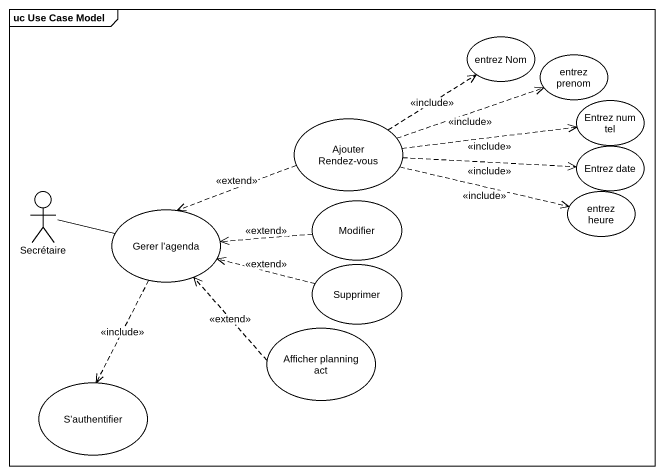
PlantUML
@startuml
mainframe uc Use Case Model
usecase "entrez Nom" as entrez_Nom
usecase "entrez prenom" as entrez_prenom
usecase "Ajouter Rendez-vous" as Ajouter_Rendez_vous
usecase "Entrez num tel" as Entrez_num_tel
usecase "Entrez date" as Entrez_date
actor Secrétaire
usecase Modifier
usecase "entrez heure" as entrez_heure
usecase "Gerer l'agenda" as Gerer_l_agenda
usecase Supprimer
usecase "Afficher planning act" as Afficher_planning_act
usecase "S'authentifier" as S_authentifier
Ajouter_Rendez_vous .up.> entrez_Nom : <<include>>
Ajouter_Rendez_vous .right.> entrez_prenom : <<include>>
Ajouter_Rendez_vous .right.> Entrez_num_tel : <<include>>
Ajouter_Rendez_vous .right.> Entrez_date : <<include>>
Ajouter_Rendez_vous .right.> entrez_heure : <<include>>
Ajouter_Rendez_vous .left.> Gerer_l_agenda : <<extend>>
Secrétaire -right- Gerer_l_agenda
Modifier .left.> Gerer_l_agenda : <<extend>>
Gerer_l_agenda ..> S_authentifier : <<include>>
Supprimer .left.> Gerer_l_agenda : <<extend>>
Afficher_planning_act .up.> Gerer_l_agenda : <<extend>>
@enduml
